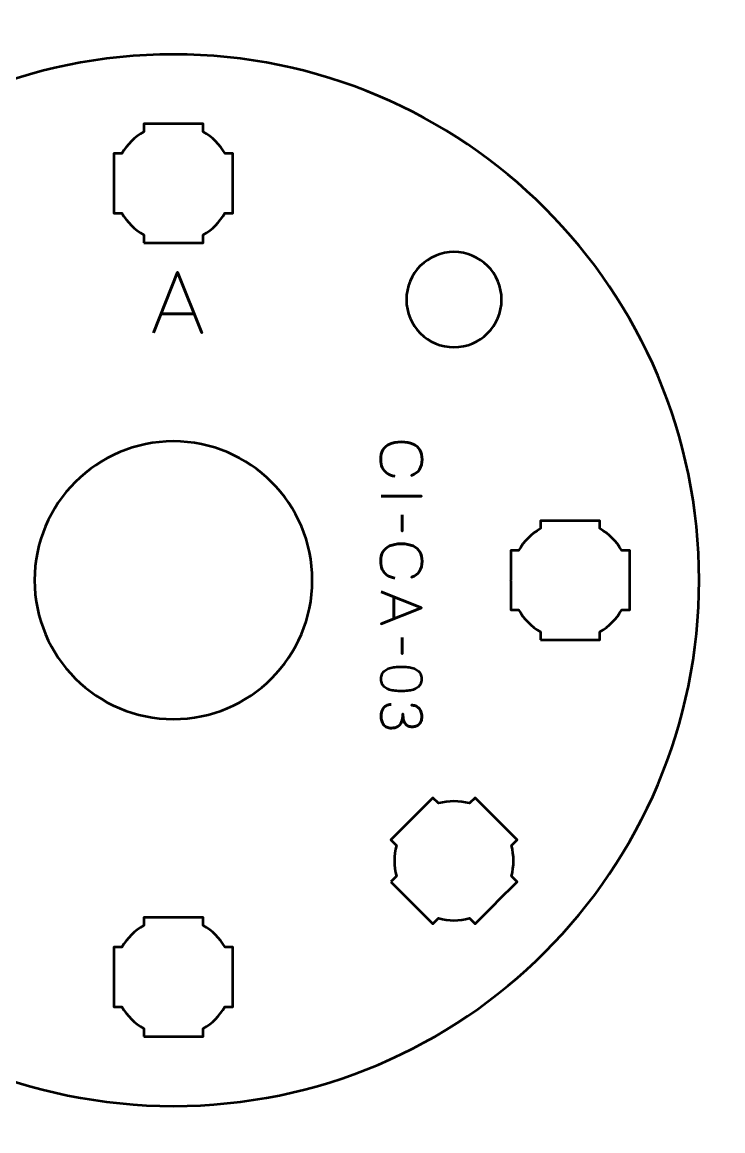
# Model space of a CAD drawing. Header units: centimetres. Extents: x -21 to 0, y -29.7 to 0.
# Drawn here: x -18.26 to -14.73, y -17.13 to -11.54 of the extents above; entities that cross this region are included whole.
import ezdxf

# ---------------------------------------------------------------- set-up
doc = ezdxf.new("R2010")
doc.units = ezdxf.units.CM
doc.header["$MEASUREMENT"] = 0
doc.layers.add('Layer 1', color=7, linetype='Continuous')

msp = doc.modelspace()

# ---------------------------------------------------------------- linework, layer by layer
at = {"layer": 'Layer 1', "color": 1, "lineweight": 53}
msp.add_open_spline([(-21.00003, -29.19995), (-21.00003, -29.19995), (-21.00003, -1.69992), (-21.00003, -1.69992), (-21.00003, -1.69992), (-21.00003, -1.61709), (-20.93286, -1.54992), (-20.85003, -1.54992), (-20.85003, -1.54992), (-20.7672, -1.54992), (-20.70003, -1.48275), (-20.70003, -1.39992), (-20.70003, -1.39992), (-20.70003, -1.31709), (-20.7672, -1.24992), (-20.85003, -1.24992), (-20.85003, -1.24992), (-20.93286, -1.24992), (-21.00003, -1.18275), (-21.00003, -1.09992), (-21.00003, -1.09992), (-21.00003, -1.09992), (-21.00003, -0.49992), (-21.00003, -0.49992), (-21.00003, -0.49992), (-21.00003, -0.22295), (-20.77694, 0.00004), (-20.49994, 0.00004), (-20.49994, 0.00004), (-20.49994, 0.00004), (-0.50008, 0.00004), (-0.50008, 0.00004), (-0.50008, 0.00004), (-0.22294, 0.00004), (0.00002, -0.22295), (0.00002, -0.49992), (0.00002, -0.49992), (0.00002, -0.49992), (0.00002, -29.19995), (0.00002, -29.19995), (0.00002, -29.19995), (0.00002, -29.47695), (-0.22294, -29.70004), (-0.50008, -29.70004), (-0.50008, -29.70004), (-0.50008, -29.70004), (-20.49994, -29.70004), (-20.49994, -29.70004), (-20.49994, -29.70004), (-20.77694, -29.70004), (-21.00003, -29.47695), (-21.00003, -29.19995)], degree=3, knots=[0, 0, 0, 0, 0.0769231, 0.0769231, 0.0769231, 0.0769231, 0.1538462, 0.1538462, 0.1538462, 0.1538462, 0.2307692, 0.2307692, 0.2307692, 0.2307692, 0.3076923, 0.3076923, 0.3076923, 0.3076923, 0.3846154, 0.3846154, 0.3846154, 0.3846154, 0.4615385, 0.4615385, 0.4615385, 0.4615385, 0.5384615, 0.5384615, 0.5384615, 0.5384615, 0.6153846, 0.6153846, 0.6153846, 0.6153846, 0.6923077, 0.6923077, 0.6923077, 0.6923077, 0.7692308, 0.7692308, 0.7692308, 0.7692308, 0.8461538, 0.8461538, 0.8461538, 0.8461538, 0.9230769, 0.9230769, 0.9230769, 0.9230769, 1, 1, 1, 1], dxfattribs=at)
at = {"layer": 'Layer 1', "color": 3, "lineweight": 53}
msp.add_open_spline([(-17.49998, -11.7), (-16.03665, -11.7), (-14.84998, -12.88667), (-14.84998, -14.35), (-14.84998, -14.35), (-14.84998, -15.81333), (-16.03665, -17), (-17.49998, -17), (-17.49998, -17), (-18.96331, -17), (-20.14998, -15.81333), (-20.14998, -14.35), (-20.14998, -14.35), (-20.14998, -12.88667), (-18.96331, -11.7), (-17.49998, -11.7)], degree=3, knots=[0, 0, 0, 0, 0.25, 0.25, 0.25, 0.25, 0.5, 0.5, 0.5, 0.5, 0.75, 0.75, 0.75, 0.75, 1, 1, 1, 1], dxfattribs=at)
at = {"layer": 'Layer 1', "lineweight": 53}
for points, knots in [([(-17.64997, -12.65006), (-17.64997, -12.65006), (-17.64997, -12.60988), (-17.64997, -12.60988), (-17.64997, -12.60988), (-17.69551, -12.58355), (-17.73347, -12.5456), (-17.75982, -12.50007), (-17.75982, -12.50007), (-17.75982, -12.50007), (-17.79997, -12.50007), (-17.79997, -12.50007), (-17.79997, -12.50007), (-17.79997, -12.50007), (-17.79997, -12.35155), (-17.79997, -12.35155), (-17.79997, -12.35155), (-17.79997, -12.35155), (-17.79999, -12.35), (-17.79999, -12.35), (-17.79999, -12.35), (-17.79999, -12.35), (-17.79997, -12.34845), (-17.79997, -12.34845), (-17.79997, -12.34845), (-17.79997, -12.34845), (-17.79997, -12.20006), (-17.79997, -12.20006), (-17.79997, -12.20006), (-17.79997, -12.20006), (-17.75987, -12.20006), (-17.75987, -12.20006), (-17.75987, -12.20006), (-17.73352, -12.15449), (-17.69553, -12.11649), (-17.64997, -12.09013), (-17.64997, -12.09013), (-17.64997, -12.09013), (-17.64997, -12.05005), (-17.64997, -12.05005), (-17.64997, -12.05005), (-17.64997, -12.05005), (-17.50463, -12.05005), (-17.50463, -12.05005), (-17.50463, -12.05005), (-17.50463, -12.05005), (-17.49999, -12.04999), (-17.49999, -12.04999), (-17.49999, -12.04999), (-17.49999, -12.04999), (-17.49534, -12.05005), (-17.49534, -12.05005), (-17.49534, -12.05005), (-17.49534, -12.05005), (-17.34996, -12.05005), (-17.34996, -12.05005), (-17.34996, -12.05005), (-17.34996, -12.05005), (-17.34996, -12.09013), (-17.34996, -12.09013), (-17.34996, -12.09013), (-17.30439, -12.11649), (-17.26642, -12.15449), (-17.24008, -12.20006), (-17.24008, -12.20006), (-17.24008, -12.20006), (-17.19996, -12.20006), (-17.19996, -12.20006), (-17.19996, -12.20006), (-17.19996, -12.20006), (-17.19996, -12.50007), (-17.19996, -12.50007), (-17.19996, -12.50007), (-17.19996, -12.50007), (-17.24013, -12.50007), (-17.24013, -12.50007), (-17.24013, -12.50007), (-17.26647, -12.5456), (-17.30443, -12.58355), (-17.34996, -12.60988), (-17.34996, -12.60988), (-17.34996, -12.60988), (-17.34996, -12.65006), (-17.34996, -12.65006), (-17.34996, -12.65006), (-17.34996, -12.65006), (-17.64997, -12.65006), (-17.64997, -12.65006)], [0, 0, 0, 0, 0.0454545, 0.0454545, 0.0454545, 0.0454545, 0.0909091, 0.0909091, 0.0909091, 0.0909091, 0.1363636, 0.1363636, 0.1363636, 0.1363636, 0.1818182, 0.1818182, 0.1818182, 0.1818182, 0.2272727, 0.2272727, 0.2272727, 0.2272727, 0.2727273, 0.2727273, 0.2727273, 0.2727273, 0.3181818, 0.3181818, 0.3181818, 0.3181818, 0.3636364, 0.3636364, 0.3636364, 0.3636364, 0.4090909, 0.4090909, 0.4090909, 0.4090909, 0.4545455, 0.4545455, 0.4545455, 0.4545455, 0.5, 0.5, 0.5, 0.5, 0.5454545, 0.5454545, 0.5454545, 0.5454545, 0.5909091, 0.5909091, 0.5909091, 0.5909091, 0.6363636, 0.6363636, 0.6363636, 0.6363636, 0.6818182, 0.6818182, 0.6818182, 0.6818182, 0.7272727, 0.7272727, 0.7272727, 0.7272727, 0.7727273, 0.7727273, 0.7727273, 0.7727273, 0.8181818, 0.8181818, 0.8181818, 0.8181818, 0.8636364, 0.8636364, 0.8636364, 0.8636364, 0.9090909, 0.9090909, 0.9090909, 0.9090909, 0.9545455, 0.9545455, 0.9545455, 0.9545455, 1, 1, 1, 1]), ([(-16.08578, -12.69578), (-15.95326, -12.69578), (-15.84578, -12.80325), (-15.84578, -12.93578), (-15.84578, -12.93578), (-15.84578, -13.0683), (-15.95326, -13.17578), (-16.08578, -13.17578), (-16.08578, -13.17578), (-16.21831, -13.17578), (-16.32579, -13.0683), (-16.32579, -12.93578), (-16.32579, -12.93578), (-16.32579, -12.80325), (-16.21831, -12.69578), (-16.08578, -12.69578)], [0, 0, 0, 0, 0.25, 0.25, 0.25, 0.25, 0.5, 0.5, 0.5, 0.5, 0.75, 0.75, 0.75, 0.75, 1, 1, 1, 1]), ([(-17.49998, -13.65), (-17.11344, -13.65), (-16.79998, -13.96346), (-16.79998, -14.35), (-16.79998, -14.35), (-16.79998, -14.73654), (-17.11344, -15.05), (-17.49998, -15.05), (-17.49998, -15.05), (-17.88652, -15.05), (-18.19998, -14.73654), (-18.19998, -14.35), (-18.19998, -14.35), (-18.19998, -13.96346), (-17.88652, -13.65), (-17.49998, -13.65)], [0, 0, 0, 0, 0.25, 0.25, 0.25, 0.25, 0.5, 0.5, 0.5, 0.5, 0.75, 0.75, 0.75, 0.75, 1, 1, 1, 1]), ([(-15.64997, -14.65006), (-15.64997, -14.65006), (-15.64997, -14.60988), (-15.64997, -14.60988), (-15.64997, -14.60988), (-15.69551, -14.58355), (-15.73347, -14.5456), (-15.75982, -14.50007), (-15.75982, -14.50007), (-15.75982, -14.50007), (-15.79997, -14.50007), (-15.79997, -14.50007), (-15.79997, -14.50007), (-15.79997, -14.50007), (-15.79997, -14.35155), (-15.79997, -14.35155), (-15.79997, -14.35155), (-15.79997, -14.35155), (-15.79999, -14.35), (-15.79999, -14.35), (-15.79999, -14.35), (-15.79999, -14.35), (-15.79997, -14.34845), (-15.79997, -14.34845), (-15.79997, -14.34845), (-15.79997, -14.34845), (-15.79997, -14.20006), (-15.79997, -14.20006), (-15.79997, -14.20006), (-15.79997, -14.20006), (-15.75987, -14.20006), (-15.75987, -14.20006), (-15.75987, -14.20006), (-15.73352, -14.15449), (-15.69553, -14.11649), (-15.64997, -14.09013), (-15.64997, -14.09013), (-15.64997, -14.09013), (-15.64997, -14.05005), (-15.64997, -14.05005), (-15.64997, -14.05005), (-15.64997, -14.05005), (-15.50463, -14.05005), (-15.50463, -14.05005), (-15.50463, -14.05005), (-15.50463, -14.05005), (-15.49999, -14.04999), (-15.49999, -14.04999), (-15.49999, -14.04999), (-15.49999, -14.04999), (-15.49534, -14.05005), (-15.49534, -14.05005), (-15.49534, -14.05005), (-15.49534, -14.05005), (-15.34996, -14.05005), (-15.34996, -14.05005), (-15.34996, -14.05005), (-15.34996, -14.05005), (-15.34996, -14.09013), (-15.34996, -14.09013), (-15.34996, -14.09013), (-15.30439, -14.11649), (-15.26642, -14.15449), (-15.24008, -14.20006), (-15.24008, -14.20006), (-15.24008, -14.20006), (-15.19996, -14.20006), (-15.19996, -14.20006), (-15.19996, -14.20006), (-15.19996, -14.20006), (-15.19996, -14.50007), (-15.19996, -14.50007), (-15.19996, -14.50007), (-15.19996, -14.50007), (-15.24013, -14.50007), (-15.24013, -14.50007), (-15.24013, -14.50007), (-15.26647, -14.5456), (-15.30443, -14.58355), (-15.34996, -14.60988), (-15.34996, -14.60988), (-15.34996, -14.60988), (-15.34996, -14.65006), (-15.34996, -14.65006), (-15.34996, -14.65006), (-15.34996, -14.65006), (-15.64997, -14.65006), (-15.64997, -14.65006)], [0, 0, 0, 0, 0.0454545, 0.0454545, 0.0454545, 0.0454545, 0.0909091, 0.0909091, 0.0909091, 0.0909091, 0.1363636, 0.1363636, 0.1363636, 0.1363636, 0.1818182, 0.1818182, 0.1818182, 0.1818182, 0.2272727, 0.2272727, 0.2272727, 0.2272727, 0.2727273, 0.2727273, 0.2727273, 0.2727273, 0.3181818, 0.3181818, 0.3181818, 0.3181818, 0.3636364, 0.3636364, 0.3636364, 0.3636364, 0.4090909, 0.4090909, 0.4090909, 0.4090909, 0.4545455, 0.4545455, 0.4545455, 0.4545455, 0.5, 0.5, 0.5, 0.5, 0.5454545, 0.5454545, 0.5454545, 0.5454545, 0.5909091, 0.5909091, 0.5909091, 0.5909091, 0.6363636, 0.6363636, 0.6363636, 0.6363636, 0.6818182, 0.6818182, 0.6818182, 0.6818182, 0.7272727, 0.7272727, 0.7272727, 0.7272727, 0.7727273, 0.7727273, 0.7727273, 0.7727273, 0.8181818, 0.8181818, 0.8181818, 0.8181818, 0.8636364, 0.8636364, 0.8636364, 0.8636364, 0.9090909, 0.9090909, 0.9090909, 0.9090909, 0.9545455, 0.9545455, 0.9545455, 0.9545455, 1, 1, 1, 1]), ([(-16.40401, -15.87025), (-16.40401, -15.87025), (-16.37558, -15.84182), (-16.37558, -15.84182), (-16.37558, -15.84182), (-16.38915, -15.79102), (-16.38913, -15.73735), (-16.37557, -15.68655), (-16.37557, -15.68655), (-16.37557, -15.68655), (-16.40401, -15.65812), (-16.40401, -15.65812), (-16.40401, -15.65812), (-16.40401, -15.65812), (-16.19187, -15.44598), (-16.19187, -15.44598), (-16.19187, -15.44598), (-16.19187, -15.44598), (-16.16346, -15.4744), (-16.16346, -15.4744), (-16.16346, -15.4744), (-16.11264, -15.46083), (-16.05895, -15.4608), (-16.00811, -15.47435), (-16.00811, -15.47435), (-16.00811, -15.47435), (-15.97974, -15.44598), (-15.97974, -15.44598), (-15.97974, -15.44598), (-15.97974, -15.44598), (-15.87692, -15.54881), (-15.87692, -15.54881), (-15.87692, -15.54881), (-15.87692, -15.54881), (-15.87358, -15.55206), (-15.87358, -15.55206), (-15.87358, -15.55206), (-15.87358, -15.55206), (-15.87035, -15.55538), (-15.87035, -15.55538), (-15.87035, -15.55538), (-15.87035, -15.55538), (-15.76761, -15.65812), (-15.76761, -15.65812), (-15.76761, -15.65812), (-15.76761, -15.65812), (-15.79594, -15.68645), (-15.79594, -15.68645), (-15.79594, -15.68645), (-15.78235, -15.7373), (-15.78235, -15.79105), (-15.79594, -15.84192), (-15.79594, -15.84192), (-15.79594, -15.84192), (-15.76761, -15.87025), (-15.76761, -15.87025), (-15.76761, -15.87025), (-15.76761, -15.87025), (-15.86893, -15.97156), (-15.86893, -15.97156), (-15.86893, -15.97156), (-15.86893, -15.97156), (-15.87358, -15.97633), (-15.87358, -15.97633), (-15.87358, -15.97633), (-15.87358, -15.97633), (-15.87836, -15.981), (-15.87836, -15.981), (-15.87836, -15.981), (-15.87836, -15.981), (-15.97974, -16.08238), (-15.97974, -16.08238), (-15.97974, -16.08238), (-15.97974, -16.08238), (-16.0081, -16.05402), (-16.0081, -16.05402), (-16.0081, -16.05402), (-16.05894, -16.06759), (-16.11266, -16.06758), (-16.16348, -16.05399), (-16.16348, -16.05399), (-16.16348, -16.05399), (-16.19187, -16.08238), (-16.19187, -16.08238), (-16.19187, -16.08238), (-16.19187, -16.08238), (-16.40401, -15.87025), (-16.40401, -15.87025)], [0, 0, 0, 0, 0.0454545, 0.0454545, 0.0454545, 0.0454545, 0.0909091, 0.0909091, 0.0909091, 0.0909091, 0.1363636, 0.1363636, 0.1363636, 0.1363636, 0.1818182, 0.1818182, 0.1818182, 0.1818182, 0.2272727, 0.2272727, 0.2272727, 0.2272727, 0.2727273, 0.2727273, 0.2727273, 0.2727273, 0.3181818, 0.3181818, 0.3181818, 0.3181818, 0.3636364, 0.3636364, 0.3636364, 0.3636364, 0.4090909, 0.4090909, 0.4090909, 0.4090909, 0.4545455, 0.4545455, 0.4545455, 0.4545455, 0.5, 0.5, 0.5, 0.5, 0.5454545, 0.5454545, 0.5454545, 0.5454545, 0.5909091, 0.5909091, 0.5909091, 0.5909091, 0.6363636, 0.6363636, 0.6363636, 0.6363636, 0.6818182, 0.6818182, 0.6818182, 0.6818182, 0.7272727, 0.7272727, 0.7272727, 0.7272727, 0.7727273, 0.7727273, 0.7727273, 0.7727273, 0.8181818, 0.8181818, 0.8181818, 0.8181818, 0.8636364, 0.8636364, 0.8636364, 0.8636364, 0.9090909, 0.9090909, 0.9090909, 0.9090909, 0.9545455, 0.9545455, 0.9545455, 0.9545455, 1, 1, 1, 1]), ([(-17.64997, -16.65006), (-17.64997, -16.65006), (-17.64997, -16.60988), (-17.64997, -16.60988), (-17.64997, -16.60988), (-17.69551, -16.58355), (-17.73347, -16.5456), (-17.75982, -16.50007), (-17.75982, -16.50007), (-17.75982, -16.50007), (-17.79997, -16.50007), (-17.79997, -16.50007), (-17.79997, -16.50007), (-17.79997, -16.50007), (-17.79997, -16.35155), (-17.79997, -16.35155), (-17.79997, -16.35155), (-17.79997, -16.35155), (-17.79999, -16.35), (-17.79999, -16.35), (-17.79999, -16.35), (-17.79999, -16.35), (-17.79997, -16.34845), (-17.79997, -16.34845), (-17.79997, -16.34845), (-17.79997, -16.34845), (-17.79997, -16.20006), (-17.79997, -16.20006), (-17.79997, -16.20006), (-17.79997, -16.20006), (-17.75987, -16.20006), (-17.75987, -16.20006), (-17.75987, -16.20006), (-17.73352, -16.15449), (-17.69553, -16.11649), (-17.64997, -16.09013), (-17.64997, -16.09013), (-17.64997, -16.09013), (-17.64997, -16.05005), (-17.64997, -16.05005), (-17.64997, -16.05005), (-17.64997, -16.05005), (-17.50463, -16.05005), (-17.50463, -16.05005), (-17.50463, -16.05005), (-17.50463, -16.05005), (-17.49999, -16.04999), (-17.49999, -16.04999), (-17.49999, -16.04999), (-17.49999, -16.04999), (-17.49534, -16.05005), (-17.49534, -16.05005), (-17.49534, -16.05005), (-17.49534, -16.05005), (-17.34996, -16.05005), (-17.34996, -16.05005), (-17.34996, -16.05005), (-17.34996, -16.05005), (-17.34996, -16.09013), (-17.34996, -16.09013), (-17.34996, -16.09013), (-17.30439, -16.11649), (-17.26642, -16.15449), (-17.24008, -16.20006), (-17.24008, -16.20006), (-17.24008, -16.20006), (-17.19996, -16.20006), (-17.19996, -16.20006), (-17.19996, -16.20006), (-17.19996, -16.20006), (-17.19996, -16.50007), (-17.19996, -16.50007), (-17.19996, -16.50007), (-17.19996, -16.50007), (-17.24013, -16.50007), (-17.24013, -16.50007), (-17.24013, -16.50007), (-17.26647, -16.5456), (-17.30443, -16.58355), (-17.34996, -16.60988), (-17.34996, -16.60988), (-17.34996, -16.60988), (-17.34996, -16.65006), (-17.34996, -16.65006), (-17.34996, -16.65006), (-17.34996, -16.65006), (-17.64997, -16.65006), (-17.64997, -16.65006)], [0, 0, 0, 0, 0.0454545, 0.0454545, 0.0454545, 0.0454545, 0.0909091, 0.0909091, 0.0909091, 0.0909091, 0.1363636, 0.1363636, 0.1363636, 0.1363636, 0.1818182, 0.1818182, 0.1818182, 0.1818182, 0.2272727, 0.2272727, 0.2272727, 0.2272727, 0.2727273, 0.2727273, 0.2727273, 0.2727273, 0.3181818, 0.3181818, 0.3181818, 0.3181818, 0.3636364, 0.3636364, 0.3636364, 0.3636364, 0.4090909, 0.4090909, 0.4090909, 0.4090909, 0.4545455, 0.4545455, 0.4545455, 0.4545455, 0.5, 0.5, 0.5, 0.5, 0.5454545, 0.5454545, 0.5454545, 0.5454545, 0.5909091, 0.5909091, 0.5909091, 0.5909091, 0.6363636, 0.6363636, 0.6363636, 0.6363636, 0.6818182, 0.6818182, 0.6818182, 0.6818182, 0.7272727, 0.7272727, 0.7272727, 0.7272727, 0.7727273, 0.7727273, 0.7727273, 0.7727273, 0.8181818, 0.8181818, 0.8181818, 0.8181818, 0.8636364, 0.8636364, 0.8636364, 0.8636364, 0.9090909, 0.9090909, 0.9090909, 0.9090909, 0.9545455, 0.9545455, 0.9545455, 0.9545455, 1, 1, 1, 1])]:
    msp.add_open_spline(points, degree=3, knots=knots, dxfattribs=at)
at = {"layer": 'Layer 1', "color": 5, "lineweight": 53}
for points, knots in [([(-17.60014, -13.10342), (-17.60014, -13.10342), (-17.47907, -12.7982), (-17.47907, -12.7982), (-17.47907, -12.7982), (-17.47907, -12.7982), (-17.35757, -13.10342), (-17.35757, -13.10342), (-17.35757, -13.10342), (-17.35757, -13.10342), (-17.47907, -12.7982), (-17.47907, -12.7982), (-17.47907, -12.7982), (-17.47907, -12.7982), (-17.60014, -13.10342), (-17.60014, -13.10342)], [0, 0, 0, 0, 0.25, 0.25, 0.25, 0.25, 0.5, 0.5, 0.5, 0.5, 0.75, 0.75, 0.75, 0.75, 1, 1, 1, 1]), ([(-17.56204, -13.00732), (-17.56204, -13.00732), (-17.3961, -13.00732), (-17.3961, -13.00732), (-17.3961, -13.00732), (-17.3961, -13.00732), (-17.56204, -13.00732), (-17.56204, -13.00732)], [0, 0, 0, 0, 0.5, 0.5, 0.5, 0.5, 1, 1, 1, 1]), ([(-16.3845, -13.82604), (-16.40064, -13.82303), (-16.41395, -13.81776), (-16.42439, -13.81038), (-16.42439, -13.81038), (-16.43478, -13.80294), (-16.4425, -13.79344), (-16.44753, -13.78187), (-16.44753, -13.78187), (-16.45256, -13.77035), (-16.4551, -13.7568), (-16.45506, -13.74137), (-16.45506, -13.74137), (-16.4551, -13.7226), (-16.45148, -13.70666), (-16.4441, -13.69358), (-16.4441, -13.69358), (-16.43676, -13.68051), (-16.42542, -13.67054), (-16.41004, -13.66367), (-16.41004, -13.66367), (-16.39466, -13.6568), (-16.37495, -13.65337), (-16.35092, -13.65332), (-16.35092, -13.65332), (-16.32698, -13.65337), (-16.30732, -13.6568), (-16.29193, -13.66367), (-16.29193, -13.66367), (-16.27655, -13.67054), (-16.26517, -13.68051), (-16.25779, -13.69358), (-16.25779, -13.69358), (-16.2504, -13.70666), (-16.24673, -13.7226), (-16.24678, -13.74137), (-16.24678, -13.74137), (-16.24673, -13.76146), (-16.25101, -13.7783), (-16.25962, -13.7918), (-16.25962, -13.7918), (-16.26823, -13.80534), (-16.28154, -13.81527), (-16.29955, -13.82152), (-16.29955, -13.82152), (-16.28154, -13.81527), (-16.26823, -13.80534), (-16.25962, -13.7918), (-16.25962, -13.7918), (-16.25101, -13.7783), (-16.24673, -13.76146), (-16.24678, -13.74137), (-16.24678, -13.74137), (-16.24673, -13.7226), (-16.2504, -13.70666), (-16.25779, -13.69358), (-16.25779, -13.69358), (-16.26517, -13.68051), (-16.27655, -13.67054), (-16.29193, -13.66367), (-16.29193, -13.66367), (-16.30732, -13.6568), (-16.32698, -13.65337), (-16.35092, -13.65332), (-16.35092, -13.65332), (-16.37495, -13.65337), (-16.39466, -13.6568), (-16.41004, -13.66367), (-16.41004, -13.66367), (-16.42542, -13.67054), (-16.43676, -13.68051), (-16.4441, -13.69358), (-16.4441, -13.69358), (-16.45148, -13.70666), (-16.4551, -13.7226), (-16.45506, -13.74137), (-16.45506, -13.74137), (-16.4551, -13.7568), (-16.45256, -13.77035), (-16.44753, -13.78187), (-16.44753, -13.78187), (-16.4425, -13.79344), (-16.43478, -13.80294), (-16.42439, -13.81038), (-16.42439, -13.81038), (-16.41395, -13.81776), (-16.40064, -13.82303), (-16.3845, -13.82604)], [0, 0, 0, 0, 0.0454545, 0.0454545, 0.0454545, 0.0454545, 0.0909091, 0.0909091, 0.0909091, 0.0909091, 0.1363636, 0.1363636, 0.1363636, 0.1363636, 0.1818182, 0.1818182, 0.1818182, 0.1818182, 0.2272727, 0.2272727, 0.2272727, 0.2272727, 0.2727273, 0.2727273, 0.2727273, 0.2727273, 0.3181818, 0.3181818, 0.3181818, 0.3181818, 0.3636364, 0.3636364, 0.3636364, 0.3636364, 0.4090909, 0.4090909, 0.4090909, 0.4090909, 0.4545455, 0.4545455, 0.4545455, 0.4545455, 0.5, 0.5, 0.5, 0.5, 0.5454545, 0.5454545, 0.5454545, 0.5454545, 0.5909091, 0.5909091, 0.5909091, 0.5909091, 0.6363636, 0.6363636, 0.6363636, 0.6363636, 0.6818182, 0.6818182, 0.6818182, 0.6818182, 0.7272727, 0.7272727, 0.7272727, 0.7272727, 0.7727273, 0.7727273, 0.7727273, 0.7727273, 0.8181818, 0.8181818, 0.8181818, 0.8181818, 0.8636364, 0.8636364, 0.8636364, 0.8636364, 0.9090909, 0.9090909, 0.9090909, 0.9090909, 0.9545455, 0.9545455, 0.9545455, 0.9545455, 1, 1, 1, 1]), ([(-16.4528, -13.92594), (-16.4528, -13.92594), (-16.24932, -13.92594), (-16.24932, -13.92594), (-16.24932, -13.92594), (-16.24932, -13.92594), (-16.4528, -13.92594), (-16.4528, -13.92594)], [0, 0, 0, 0, 0.5, 0.5, 0.5, 0.5, 1, 1, 1, 1]), ([(-16.3464, -14.01992), (-16.3464, -14.01992), (-16.3464, -14.10205), (-16.3464, -14.10205), (-16.3464, -14.10205), (-16.3464, -14.10205), (-16.3464, -14.01992), (-16.3464, -14.01992)], [0, 0, 0, 0, 0.5, 0.5, 0.5, 0.5, 1, 1, 1, 1]), ([(-16.3845, -14.33939), (-16.40064, -14.33638), (-16.41395, -14.33111), (-16.42439, -14.32373), (-16.42439, -14.32373), (-16.43478, -14.31629), (-16.4425, -14.30679), (-16.44753, -14.29522), (-16.44753, -14.29522), (-16.45256, -14.2837), (-16.4551, -14.27015), (-16.45506, -14.25472), (-16.45506, -14.25472), (-16.4551, -14.23595), (-16.45148, -14.22001), (-16.4441, -14.20693), (-16.4441, -14.20693), (-16.43676, -14.19386), (-16.42542, -14.18389), (-16.41004, -14.17702), (-16.41004, -14.17702), (-16.39466, -14.17015), (-16.37495, -14.16672), (-16.35092, -14.16667), (-16.35092, -14.16667), (-16.32698, -14.16672), (-16.30732, -14.17015), (-16.29193, -14.17702), (-16.29193, -14.17702), (-16.27655, -14.18389), (-16.26517, -14.19386), (-16.25779, -14.20693), (-16.25779, -14.20693), (-16.2504, -14.22001), (-16.24673, -14.23595), (-16.24678, -14.25472), (-16.24678, -14.25472), (-16.24673, -14.27481), (-16.25101, -14.29165), (-16.25962, -14.30515), (-16.25962, -14.30515), (-16.26823, -14.31869), (-16.28154, -14.32862), (-16.29955, -14.33487), (-16.29955, -14.33487), (-16.28154, -14.32862), (-16.26823, -14.31869), (-16.25962, -14.30515), (-16.25962, -14.30515), (-16.25101, -14.29165), (-16.24673, -14.27481), (-16.24678, -14.25472), (-16.24678, -14.25472), (-16.24673, -14.23595), (-16.2504, -14.22001), (-16.25779, -14.20693), (-16.25779, -14.20693), (-16.26517, -14.19386), (-16.27655, -14.18389), (-16.29193, -14.17702), (-16.29193, -14.17702), (-16.30732, -14.17015), (-16.32698, -14.16672), (-16.35092, -14.16667), (-16.35092, -14.16667), (-16.37495, -14.16672), (-16.39466, -14.17015), (-16.41004, -14.17702), (-16.41004, -14.17702), (-16.42542, -14.18389), (-16.43676, -14.19386), (-16.4441, -14.20693), (-16.4441, -14.20693), (-16.45148, -14.22001), (-16.4551, -14.23595), (-16.45506, -14.25472), (-16.45506, -14.25472), (-16.4551, -14.27015), (-16.45256, -14.2837), (-16.44753, -14.29522), (-16.44753, -14.29522), (-16.4425, -14.30679), (-16.43478, -14.31629), (-16.42439, -14.32373), (-16.42439, -14.32373), (-16.41395, -14.33111), (-16.40064, -14.33638), (-16.3845, -14.33939)], [0, 0, 0, 0, 0.0454545, 0.0454545, 0.0454545, 0.0454545, 0.0909091, 0.0909091, 0.0909091, 0.0909091, 0.1363636, 0.1363636, 0.1363636, 0.1363636, 0.1818182, 0.1818182, 0.1818182, 0.1818182, 0.2272727, 0.2272727, 0.2272727, 0.2272727, 0.2727273, 0.2727273, 0.2727273, 0.2727273, 0.3181818, 0.3181818, 0.3181818, 0.3181818, 0.3636364, 0.3636364, 0.3636364, 0.3636364, 0.4090909, 0.4090909, 0.4090909, 0.4090909, 0.4545455, 0.4545455, 0.4545455, 0.4545455, 0.5, 0.5, 0.5, 0.5, 0.5454545, 0.5454545, 0.5454545, 0.5454545, 0.5909091, 0.5909091, 0.5909091, 0.5909091, 0.6363636, 0.6363636, 0.6363636, 0.6363636, 0.6818182, 0.6818182, 0.6818182, 0.6818182, 0.7272727, 0.7272727, 0.7272727, 0.7272727, 0.7727273, 0.7727273, 0.7727273, 0.7727273, 0.8181818, 0.8181818, 0.8181818, 0.8181818, 0.8636364, 0.8636364, 0.8636364, 0.8636364, 0.9090909, 0.9090909, 0.9090909, 0.9090909, 0.9545455, 0.9545455, 0.9545455, 0.9545455, 1, 1, 1, 1]), ([(-16.4528, -14.40881), (-16.4528, -14.40881), (-16.24932, -14.48952), (-16.24932, -14.48952), (-16.24932, -14.48952), (-16.24932, -14.48952), (-16.4528, -14.57052), (-16.4528, -14.57052), (-16.4528, -14.57052), (-16.4528, -14.57052), (-16.24932, -14.48952), (-16.24932, -14.48952), (-16.24932, -14.48952), (-16.24932, -14.48952), (-16.4528, -14.40881), (-16.4528, -14.40881)], [0, 0, 0, 0, 0.25, 0.25, 0.25, 0.25, 0.5, 0.5, 0.5, 0.5, 0.75, 0.75, 0.75, 0.75, 1, 1, 1, 1]), ([(-16.38874, -14.43421), (-16.38874, -14.43421), (-16.38874, -14.54484), (-16.38874, -14.54484), (-16.38874, -14.54484), (-16.38874, -14.54484), (-16.38874, -14.43421), (-16.38874, -14.43421)], [0, 0, 0, 0, 0.5, 0.5, 0.5, 0.5, 1, 1, 1, 1]), ([(-16.3464, -14.63938), (-16.3464, -14.63938), (-16.3464, -14.72151), (-16.3464, -14.72151), (-16.3464, -14.72151), (-16.3464, -14.72151), (-16.3464, -14.63938), (-16.3464, -14.63938)], [0, 0, 0, 0, 0.5, 0.5, 0.5, 0.5, 1, 1, 1, 1]), ([(-16.4528, -14.84765), (-16.45275, -14.85753), (-16.45101, -14.86605), (-16.44763, -14.87315), (-16.44763, -14.87315), (-16.44424, -14.8802), (-16.43939, -14.88608), (-16.43323, -14.89079), (-16.43323, -14.89079), (-16.42702, -14.89544), (-16.41969, -14.89911), (-16.41122, -14.90184), (-16.41122, -14.90184), (-16.40275, -14.90452), (-16.39349, -14.90645), (-16.38333, -14.90753), (-16.38333, -14.90753), (-16.37317, -14.90866), (-16.36249, -14.90922), (-16.3512, -14.90918), (-16.3512, -14.90918), (-16.33996, -14.90922), (-16.32928, -14.90866), (-16.31917, -14.90753), (-16.31917, -14.90753), (-16.30906, -14.90645), (-16.29974, -14.90452), (-16.29128, -14.90184), (-16.29128, -14.90184), (-16.28286, -14.89911), (-16.27552, -14.89544), (-16.26926, -14.89079), (-16.26926, -14.89079), (-16.26305, -14.88608), (-16.25821, -14.8802), (-16.25482, -14.87315), (-16.25482, -14.87315), (-16.25139, -14.86605), (-16.24965, -14.85753), (-16.2496, -14.84765), (-16.2496, -14.84765), (-16.24965, -14.83778), (-16.25139, -14.82926), (-16.25482, -14.82216), (-16.25482, -14.82216), (-16.25821, -14.8151), (-16.26305, -14.80922), (-16.26926, -14.80452), (-16.26926, -14.80452), (-16.27552, -14.79986), (-16.28286, -14.7962), (-16.29128, -14.79347), (-16.29128, -14.79347), (-16.29974, -14.79079), (-16.30906, -14.78886), (-16.31917, -14.78778), (-16.31917, -14.78778), (-16.32928, -14.78665), (-16.33996, -14.78608), (-16.3512, -14.78613), (-16.3512, -14.78613), (-16.36249, -14.78608), (-16.37317, -14.78665), (-16.38333, -14.78778), (-16.38333, -14.78778), (-16.39349, -14.78886), (-16.40275, -14.79079), (-16.41122, -14.79347), (-16.41122, -14.79347), (-16.41969, -14.7962), (-16.42702, -14.79986), (-16.43323, -14.80452), (-16.43323, -14.80452), (-16.43939, -14.80922), (-16.44424, -14.8151), (-16.44763, -14.82216), (-16.44763, -14.82216), (-16.45101, -14.82926), (-16.45275, -14.83778), (-16.4528, -14.84765)], [0, 0, 0, 0, 0.05, 0.05, 0.05, 0.05, 0.1, 0.1, 0.1, 0.1, 0.15, 0.15, 0.15, 0.15, 0.2, 0.2, 0.2, 0.2, 0.25, 0.25, 0.25, 0.25, 0.3, 0.3, 0.3, 0.3, 0.35, 0.35, 0.35, 0.35, 0.4, 0.4, 0.4, 0.4, 0.45, 0.45, 0.45, 0.45, 0.5, 0.5, 0.5, 0.5, 0.55, 0.55, 0.55, 0.55, 0.6, 0.6, 0.6, 0.6, 0.65, 0.65, 0.65, 0.65, 0.7, 0.7, 0.7, 0.7, 0.75, 0.75, 0.75, 0.75, 0.8, 0.8, 0.8, 0.8, 0.85, 0.85, 0.85, 0.85, 0.9, 0.9, 0.9, 0.9, 0.95, 0.95, 0.95, 0.95, 1, 1, 1, 1]), ([(-16.4528, -14.84765), (-16.45275, -14.85753), (-16.45101, -14.86605), (-16.44763, -14.87315), (-16.44763, -14.87315), (-16.44424, -14.8802), (-16.43939, -14.88608), (-16.43323, -14.89079), (-16.43323, -14.89079), (-16.42702, -14.89544), (-16.41969, -14.89911), (-16.41122, -14.90184), (-16.41122, -14.90184), (-16.40275, -14.90452), (-16.39349, -14.90645), (-16.38333, -14.90753), (-16.38333, -14.90753), (-16.37317, -14.90866), (-16.36249, -14.90922), (-16.3512, -14.90918), (-16.3512, -14.90918), (-16.33996, -14.90922), (-16.32928, -14.90866), (-16.31917, -14.90753), (-16.31917, -14.90753), (-16.30906, -14.90645), (-16.29974, -14.90452), (-16.29128, -14.90184), (-16.29128, -14.90184), (-16.28286, -14.89911), (-16.27552, -14.89544), (-16.26926, -14.89079), (-16.26926, -14.89079), (-16.26305, -14.88608), (-16.25821, -14.8802), (-16.25482, -14.87315), (-16.25482, -14.87315), (-16.25139, -14.86605), (-16.24965, -14.85753), (-16.2496, -14.84765), (-16.2496, -14.84765), (-16.24965, -14.83778), (-16.25139, -14.82926), (-16.25482, -14.82216), (-16.25482, -14.82216), (-16.25821, -14.8151), (-16.26305, -14.80922), (-16.26926, -14.80452), (-16.26926, -14.80452), (-16.27552, -14.79986), (-16.28286, -14.7962), (-16.29128, -14.79347), (-16.29128, -14.79347), (-16.29974, -14.79079), (-16.30906, -14.78886), (-16.31917, -14.78778), (-16.31917, -14.78778), (-16.32928, -14.78665), (-16.33996, -14.78608), (-16.3512, -14.78613), (-16.3512, -14.78613), (-16.36249, -14.78608), (-16.37317, -14.78665), (-16.38333, -14.78778), (-16.38333, -14.78778), (-16.39349, -14.78886), (-16.40275, -14.79079), (-16.41122, -14.79347), (-16.41122, -14.79347), (-16.41969, -14.7962), (-16.42702, -14.79986), (-16.43323, -14.80452), (-16.43323, -14.80452), (-16.43939, -14.80922), (-16.44424, -14.8151), (-16.44763, -14.82216), (-16.44763, -14.82216), (-16.45101, -14.82926), (-16.45275, -14.83778), (-16.4528, -14.84765)], [0, 0, 0, 0, 0.05, 0.05, 0.05, 0.05, 0.1, 0.1, 0.1, 0.1, 0.15, 0.15, 0.15, 0.15, 0.2, 0.2, 0.2, 0.2, 0.25, 0.25, 0.25, 0.25, 0.3, 0.3, 0.3, 0.3, 0.35, 0.35, 0.35, 0.35, 0.4, 0.4, 0.4, 0.4, 0.45, 0.45, 0.45, 0.45, 0.5, 0.5, 0.5, 0.5, 0.55, 0.55, 0.55, 0.55, 0.6, 0.6, 0.6, 0.6, 0.65, 0.65, 0.65, 0.65, 0.7, 0.7, 0.7, 0.7, 0.75, 0.75, 0.75, 0.75, 0.8, 0.8, 0.8, 0.8, 0.85, 0.85, 0.85, 0.85, 0.9, 0.9, 0.9, 0.9, 0.95, 0.95, 0.95, 0.95, 1, 1, 1, 1]), ([(-16.40172, -14.97606), (-16.41188, -14.97611), (-16.42072, -14.97846), (-16.42839, -14.98312), (-16.42839, -14.98312), (-16.43601, -14.98777), (-16.44198, -14.9944), (-16.44626, -15.00306), (-16.44626, -15.00306), (-16.45054, -15.01171), (-16.45271, -15.02211), (-16.4528, -15.0342), (-16.4528, -15.0342), (-16.4528, -15.04328), (-16.45186, -15.05151), (-16.44988, -15.05894), (-16.44988, -15.05894), (-16.44791, -15.06642), (-16.44485, -15.07281), (-16.44066, -15.07822), (-16.44066, -15.07822), (-16.43648, -15.08363), (-16.43107, -15.08777), (-16.42448, -15.09069), (-16.42448, -15.09069), (-16.41785, -15.09365), (-16.4099, -15.09511), (-16.40059, -15.09516), (-16.40059, -15.09516), (-16.38817, -15.0952), (-16.37768, -15.09266), (-16.36917, -15.08763), (-16.36917, -15.08763), (-16.36066, -15.0826), (-16.35426, -15.07479), (-16.34988, -15.0643), (-16.34988, -15.0643), (-16.34551, -15.05381), (-16.3433, -15.04036), (-16.3433, -15.02404), (-16.3433, -15.02404), (-16.34335, -15.03622), (-16.34222, -15.04643), (-16.33991, -15.05475), (-16.33991, -15.05475), (-16.33761, -15.06303), (-16.33436, -15.06966), (-16.33013, -15.07465), (-16.33013, -15.07465), (-16.32594, -15.07963), (-16.32096, -15.08326), (-16.31522, -15.08542), (-16.31522, -15.08542), (-16.30953, -15.08763), (-16.30327, -15.08871), (-16.29645, -15.08867), (-16.29645, -15.08867), (-16.28963, -15.08871), (-16.28333, -15.08777), (-16.27749, -15.08589), (-16.27749, -15.08589), (-16.27166, -15.08406), (-16.26653, -15.08105), (-16.26216, -15.07695), (-16.26216, -15.07695), (-16.25779, -15.07286), (-16.25435, -15.06745), (-16.25191, -15.06082), (-16.25191, -15.06082), (-16.24946, -15.05414), (-16.24824, -15.046), (-16.24819, -15.03645), (-16.24819, -15.03645), (-16.24824, -15.02695), (-16.24965, -15.01863), (-16.25238, -15.01157), (-16.25238, -15.01157), (-16.2551, -15.00447), (-16.25882, -14.99864), (-16.26357, -14.99393), (-16.26357, -14.99393), (-16.26832, -14.98928), (-16.27373, -14.9858), (-16.27985, -14.98349), (-16.27985, -14.98349), (-16.28596, -14.98114), (-16.29245, -14.98001), (-16.29927, -14.98001), (-16.29927, -14.98001), (-16.29245, -14.98001), (-16.28596, -14.98114), (-16.27985, -14.98349), (-16.27985, -14.98349), (-16.27373, -14.9858), (-16.26832, -14.98928), (-16.26357, -14.99393), (-16.26357, -14.99393), (-16.25882, -14.99864), (-16.2551, -15.00447), (-16.25238, -15.01157), (-16.25238, -15.01157), (-16.24965, -15.01863), (-16.24824, -15.02695), (-16.24819, -15.03645), (-16.24819, -15.03645), (-16.24824, -15.046), (-16.24946, -15.05414), (-16.25191, -15.06082), (-16.25191, -15.06082), (-16.25435, -15.06745), (-16.25779, -15.07286), (-16.26216, -15.07695), (-16.26216, -15.07695), (-16.26653, -15.08105), (-16.27166, -15.08406), (-16.27749, -15.08589), (-16.27749, -15.08589), (-16.28333, -15.08777), (-16.28963, -15.08871), (-16.29645, -15.08867), (-16.29645, -15.08867), (-16.30327, -15.08871), (-16.30953, -15.08763), (-16.31522, -15.08542), (-16.31522, -15.08542), (-16.32096, -15.08326), (-16.32594, -15.07963), (-16.33013, -15.07465), (-16.33013, -15.07465), (-16.33436, -15.06966), (-16.33761, -15.06303), (-16.33991, -15.05475), (-16.33991, -15.05475), (-16.34222, -15.04643), (-16.34335, -15.03622), (-16.3433, -15.02404), (-16.3433, -15.02404), (-16.3433, -15.04036), (-16.34551, -15.05381), (-16.34988, -15.0643), (-16.34988, -15.0643), (-16.35426, -15.07479), (-16.36066, -15.0826), (-16.36917, -15.08763), (-16.36917, -15.08763), (-16.37768, -15.09266), (-16.38817, -15.0952), (-16.40059, -15.09516), (-16.40059, -15.09516), (-16.4099, -15.09511), (-16.41785, -15.09365), (-16.42448, -15.09069), (-16.42448, -15.09069), (-16.43107, -15.08777), (-16.43648, -15.08363), (-16.44066, -15.07822), (-16.44066, -15.07822), (-16.44485, -15.07281), (-16.44791, -15.06642), (-16.44988, -15.05894), (-16.44988, -15.05894), (-16.45186, -15.05151), (-16.4528, -15.04328), (-16.4528, -15.0342), (-16.4528, -15.0342), (-16.45271, -15.02211), (-16.45054, -15.01171), (-16.44626, -15.00306), (-16.44626, -15.00306), (-16.44198, -14.9944), (-16.43601, -14.98777), (-16.42839, -14.98312), (-16.42839, -14.98312), (-16.42072, -14.97846), (-16.41188, -14.97611), (-16.40172, -14.97606)], [0, 0, 0, 0, 0.0227273, 0.0227273, 0.0227273, 0.0227273, 0.0454545, 0.0454545, 0.0454545, 0.0454545, 0.0681818, 0.0681818, 0.0681818, 0.0681818, 0.0909091, 0.0909091, 0.0909091, 0.0909091, 0.1136364, 0.1136364, 0.1136364, 0.1136364, 0.1363636, 0.1363636, 0.1363636, 0.1363636, 0.1590909, 0.1590909, 0.1590909, 0.1590909, 0.1818182, 0.1818182, 0.1818182, 0.1818182, 0.2045455, 0.2045455, 0.2045455, 0.2045455, 0.2272727, 0.2272727, 0.2272727, 0.2272727, 0.25, 0.25, 0.25, 0.25, 0.2727273, 0.2727273, 0.2727273, 0.2727273, 0.2954545, 0.2954545, 0.2954545, 0.2954545, 0.3181818, 0.3181818, 0.3181818, 0.3181818, 0.3409091, 0.3409091, 0.3409091, 0.3409091, 0.3636364, 0.3636364, 0.3636364, 0.3636364, 0.3863636, 0.3863636, 0.3863636, 0.3863636, 0.4090909, 0.4090909, 0.4090909, 0.4090909, 0.4318182, 0.4318182, 0.4318182, 0.4318182, 0.4545455, 0.4545455, 0.4545455, 0.4545455, 0.4772727, 0.4772727, 0.4772727, 0.4772727, 0.5, 0.5, 0.5, 0.5, 0.5227273, 0.5227273, 0.5227273, 0.5227273, 0.5454545, 0.5454545, 0.5454545, 0.5454545, 0.5681818, 0.5681818, 0.5681818, 0.5681818, 0.5909091, 0.5909091, 0.5909091, 0.5909091, 0.6136364, 0.6136364, 0.6136364, 0.6136364, 0.6363636, 0.6363636, 0.6363636, 0.6363636, 0.6590909, 0.6590909, 0.6590909, 0.6590909, 0.6818182, 0.6818182, 0.6818182, 0.6818182, 0.7045455, 0.7045455, 0.7045455, 0.7045455, 0.7272727, 0.7272727, 0.7272727, 0.7272727, 0.75, 0.75, 0.75, 0.75, 0.7727273, 0.7727273, 0.7727273, 0.7727273, 0.7954545, 0.7954545, 0.7954545, 0.7954545, 0.8181818, 0.8181818, 0.8181818, 0.8181818, 0.8409091, 0.8409091, 0.8409091, 0.8409091, 0.8636364, 0.8636364, 0.8636364, 0.8636364, 0.8863636, 0.8863636, 0.8863636, 0.8863636, 0.9090909, 0.9090909, 0.9090909, 0.9090909, 0.9318182, 0.9318182, 0.9318182, 0.9318182, 0.9545455, 0.9545455, 0.9545455, 0.9545455, 0.9772727, 0.9772727, 0.9772727, 0.9772727, 1, 1, 1, 1])]:
    msp.add_open_spline(points, degree=3, knots=knots, dxfattribs=at)

doc.saveas('drawing.dxf')
